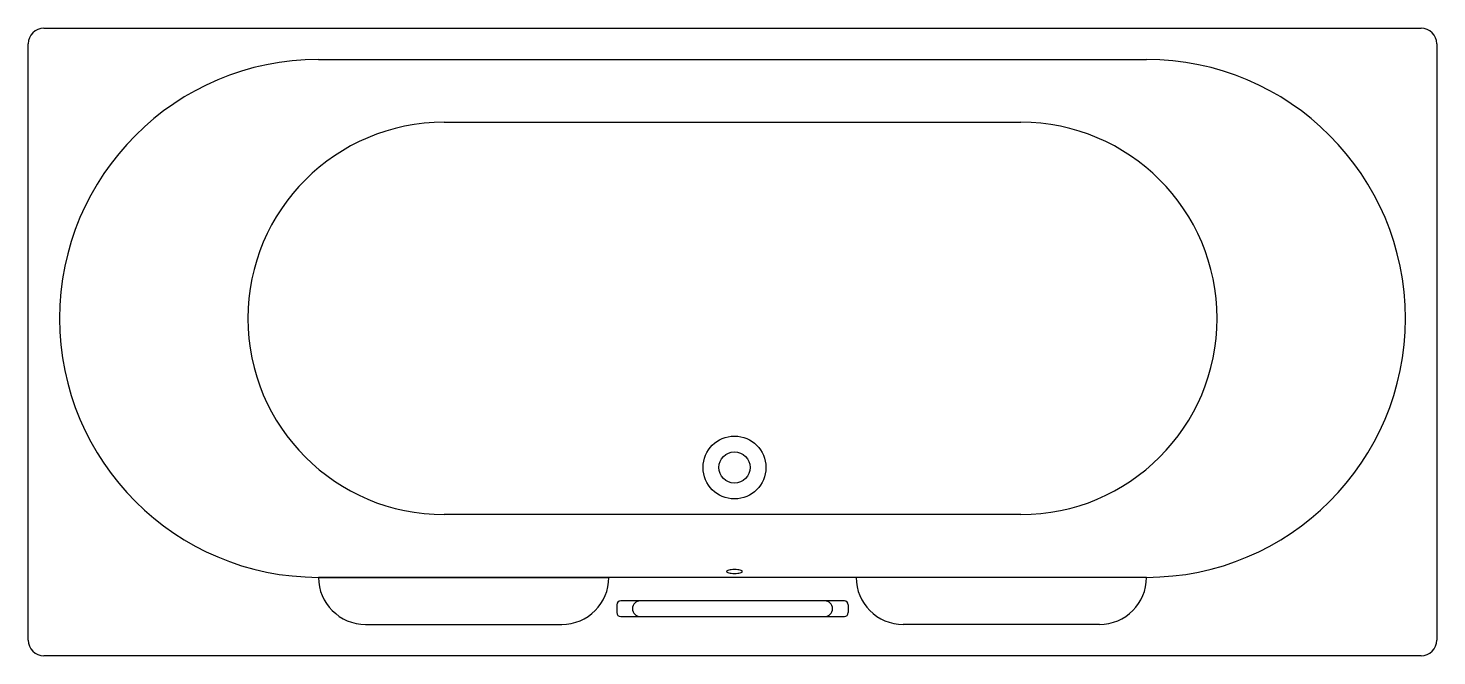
# Model space of a CAD drawing. Extents: x 0 to 180, y 0 to 80.
import ezdxf

# ---------------------------------------------------------------- set-up
doc = ezdxf.new("R2010")
doc.units = 0
doc.header["$LTSCALE"] = 50
doc.header["$MEASUREMENT"] = 0
doc.layers.get('0').update_dxf_attribs({"linetype": 'CONTINUOUS'})

msp = doc.modelspace()

# ---------------------------------------------------------------- linework, layer by layer
at = {"color": 0, "linetype": 'ByBlock'}
for p, q in [((2.08, 79.78), (177.58, 79.78)), ((0.08, 1.78), (0.08, 77.78)), ((179.58, 77.78), (179.58, 1.78)), ((37.08, 75.78), (142.58, 75.78)), ((53.08, 67.78), (126.58, 67.78)), ((175.58, 42.78), (175.58, 42.78)), ((126.58, 17.78), (53.08, 17.78)), ((142.58, 9.78), (37.08, 9.78)), ((37.08, 9.78), (74.08, 9.78)), ((142.58, 9.78), (105.58, 9.78)), ((75.08, 6.28), (75.08, 5.28)), ((104.08, 6.78), (75.58, 6.78)), ((104.58, 6.28), (104.58, 5.28)), ((43.08, 3.78), (68.08, 3.78)), ((75.58, 4.78), (104.08, 4.78)), ((136.58, 3.78), (111.58, 3.78)), ((177.58, -0.22), (2.08, -0.22))]:
    msp.add_line(p, q, dxfattribs=at)
msp.add_lwpolyline([(90.08, 10.28, 0.025802), (90.49, 10.3, 0.035463), (90.79, 10.35, 0.074651), (91.04, 10.45, 0.26275), (91.08, 10.53, 0.26275), (91.04, 10.6, 0.074651), (90.79, 10.7, 0.035463), (90.49, 10.75, 0.025802), (90.08, 10.78, 0.025802), (89.67, 10.75, 0.035463), (89.37, 10.7, 0.074651), (89.12, 10.6, 0.26275), (89.08, 10.53, 0.26275), (89.12, 10.45, 0.074651), (89.37, 10.35, 0.035463), (89.67, 10.3, 0.025802)], format="xyb", close=True, dxfattribs=at)
for radius in [4, 2]:
    msp.add_circle((90.08, 23.78), radius, dxfattribs=at)
for centre, radius, start, end in [((2.08, 77.78), 2, 90, 180), ((177.58, 77.78), 2, 0, 90), ((37.08, 42.78), 33, 90, 270), ((142.58, 42.78), 33, 270, 90), ((53.08, 42.78), 25, 90, 270), ((126.58, 42.78), 25, 270, 90), ((43.08, 9.78), 6, 180, 270), ((68.08, 9.78), 6, 270, 360), ((111.58, 9.78), 6, 180, 270), ((136.58, 9.78), 6, 270, 360), ((75.58, 6.28), 0.5, 90, 180), ((78.08, 5.78), 1, 90, 270), ((101.58, 5.78), 1, 270, 90), ((104.08, 6.28), 0.5, 0, 90), ((75.58, 5.28), 0.5, 180, 270), ((104.08, 5.28), 0.5, 270, 0), ((2.08, 1.78), 2, 180, 270), ((177.58, 1.78), 2, 270, 0)]:
    msp.add_arc(centre, radius, start, end, dxfattribs=at)

doc.saveas('drawing.dxf')
